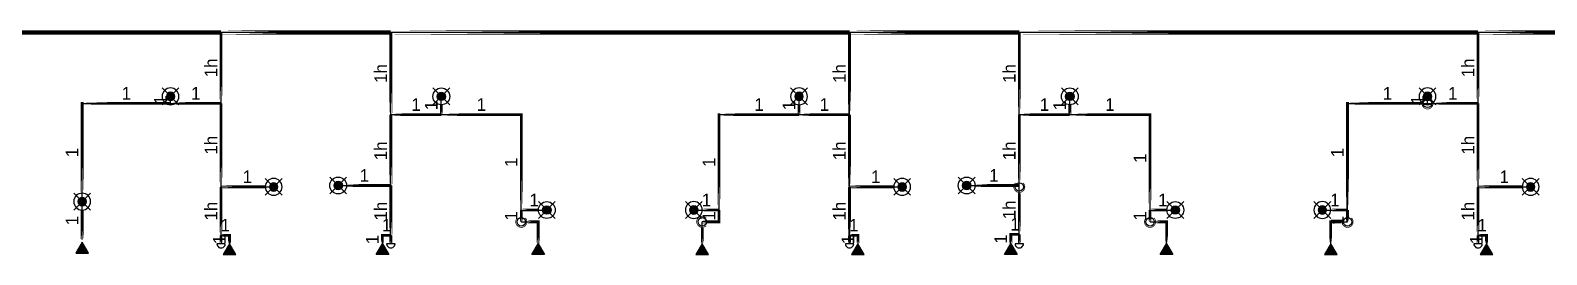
# Model space of a CAD drawing. Header units: inches. Extents: x -3337 to 4781, y -4329 to 3640.
# Drawn here: x -2105 to -1024, y 113 to 272 of the extents above; entities that cross this region are included whole.
import ezdxf
from ezdxf.enums import TextEntityAlignment as Align

# ---------------------------------------------------------------- set-up
doc = ezdxf.new("R2010")
doc.units = ezdxf.units.IN
doc.header["$MEASUREMENT"] = 0
for name, color, linetype in [('headdn', 1, 'Continuous'), ('PIPEBL', 1, 'Continuous'), ('pipemn', 1, 'Continuous'), ('PIPESPC', 1, 'Continuous'), ('spk-cap', 1, 'Continuous'), ('spk-piperise', 1, 'Continuous'), ('TIDYPIPE', 1, 'Continuous')]:
    doc.layers.add(name, color=color, linetype=linetype)
doc.styles.add('PIPE', font='PIPE.SHX')

# ---------------------------------------------------------------- blocks, each defined once
blk = doc.blocks.new('side2')
for p, q in [((0, 0), (7.8, 4.5)), ((7.8, -4.5), (0, 0)), ((7.8, 4.5), (7.8, -4.5))]:
    blk.add_line(p, q)
blk.add_solid([(7.8, -4.5), (0, 0), (7.8, 4.5)])
blk = doc.blocks.new('dpend2')
for p, q in [((-6, -6), (6, 6)), ((6, -6), (-6, 6))]:
    blk.add_line(p, q)
for radius in [6, 3]:
    blk.add_circle((0, 0), radius)
for points in [[(0, 0), (-3, 0), (-2.1, 2.1)], [(0, 0), (-3, 0), (-2.1, -2.1)], [(0, 0), (0, 3), (-2.1, 2.1)], [(0, 0), (0, -3), (-2.1, -2.1)], [(0, 0), (0, 3), (2.1, 2.1)], [(0, 0), (3, 0), (2.1, 2.1)], [(0, 0), (3, 0), (2.1, -2.1)], [(0, 0), (0, -3), (2.1, -2.1)]]:
    blk.add_solid(points)
blk = doc.blocks.new('CAP')
blk.add_line((0, 3), (0, -3))
blk.add_arc((0, 0), 3, 270, 90)
blk = doc.blocks.new('rise')
blk.add_circle((0, 0), 3)
blk = doc.blocks.new('PIPESPC')
at = {"layer": 'PIPESPC', "style": 'PIPE', "width": 0.9}
blk.add_attdef('SIZE', text='', height=9, dxfattribs=at).set_placement((0, 4), align=Align.CENTER)
at = {"layer": 'PIPESPC', "style": 'PIPE', "flags": 1}
blk.add_attdef('SCHED', (25.3, 3.9), '', height=9, dxfattribs=at)
blk = doc.blocks.new('TIDYRUN')
at = {"const_width": 0.5}
blk.add_lwpolyline([(-2.8, 2.8, -2.414214), (-2.8, -2.8, -1.737895)], format="xyb", dxfattribs=at)

msp = doc.modelspace()

# ---------------------------------------------------------------- linework, layer by layer
at = {"layer": 'PIPEBL'}
for p, q in [((-1968.6, 220.4), (-1968.6, 271)), ((-1847.6, 212.4), (-1847.6, 271)), ((-1520.6, 212.4), (-1520.6, 271)), ((-1399.6, 212.4), (-1399.6, 271)), ((-1072.6, 220.4), (-1072.6, 271)), ((-2067.6, 220.4), (-2004.6, 220.4)), ((-2067.6, 150.4), (-2067.6, 220.4)), ((-2004.6, 220.4), (-2004.6, 225.4)), ((-2004.6, 220.4), (-1968.6, 220.4)), ((-1968.6, 160.9), (-1968.6, 220.4)), ((-1811.6, 212.4), (-1811.6, 225.4)), ((-1556.6, 212.4), (-1556.6, 225.4)), ((-1363.6, 212.4), (-1363.6, 225.4)), ((-1165.6, 220.4), (-1108.6, 220.4)), ((-1165.6, 144.4), (-1165.6, 220.4)), ((-1108.6, 220.4), (-1108.6, 225.4)), ((-1108.6, 220.4), (-1072.6, 220.4)), ((-1072.6, 160.9), (-1072.6, 220.4)), ((-1847.6, 161.9), (-1847.6, 212.4)), ((-1847.6, 212.4), (-1811.6, 212.4)), ((-1811.6, 212.4), (-1754.6, 212.4)), ((-1754.6, 144.4), (-1754.6, 212.4)), ((-1613.6, 212.4), (-1556.6, 212.4)), ((-1613.6, 144.4), (-1613.6, 212.4)), ((-1556.6, 212.4), (-1520.6, 212.4)), ((-1520.6, 160.9), (-1520.6, 212.4)), ((-1399.6, 161.9), (-1399.6, 212.4)), ((-1399.6, 212.4), (-1363.6, 212.4)), ((-1363.6, 212.4), (-1306.4, 212.4)), ((-1306.4, 144.4), (-1306.4, 212.4)), ((-1968.6, 126.4), (-1968.6, 160.9)), ((-1968.6, 160.9), (-1931.1, 160.9)), ((-1885.1, 161.9), (-1847.6, 161.9)), ((-1847.6, 126.4), (-1847.6, 161.9)), ((-1520.6, 126.4), (-1520.6, 160.9)), ((-1520.6, 160.9), (-1483.1, 160.9)), ((-1437.1, 161.9), (-1399.6, 161.9)), ((-1399.6, 160.9), (-1399.6, 161.9)), ((-1399.6, 127.1), (-1399.6, 160.9)), ((-1072.6, 126.4), (-1072.6, 160.9)), ((-1072.6, 160.9), (-1035.1, 160.9)), ((-2067.6, 123.4), (-2067.6, 150.4)), ((-1754.6, 136), (-1754.6, 144.4)), ((-1754.6, 144.4), (-1736.4, 144.4)), ((-1631.6, 144.4), (-1613.6, 144.4)), ((-1613.6, 136), (-1613.6, 144.4)), ((-1306.4, 136), (-1306.4, 144.4)), ((-1306.4, 144.4), (-1288.4, 144.4)), ((-1183.6, 144.4), (-1165.6, 144.4)), ((-1165.6, 136), (-1165.6, 144.4)), ((-1754.6, 136), (-1742.6, 136)), ((-1742.6, 120.4), (-1742.6, 136)), ((-1613.6, 136), (-1625.6, 136)), ((-1625.6, 120.4), (-1625.6, 136)), ((-1306.4, 136), (-1294.6, 136)), ((-1294.6, 120.4), (-1294.6, 136)), ((-1177.6, 120.4), (-1177.6, 136)), ((-1177.6, 136), (-1165.6, 136)), ((-1968.6, 126.4), (-1962.6, 126.4)), ((-1968.6, 126.4), (-1968.6, 120.4)), ((-1962.6, 126.4), (-1962.6, 120.4)), ((-1853.6, 126.4), (-1847.6, 126.4)), ((-1853.6, 126.4), (-1853.6, 120.4)), ((-1847.6, 126.4), (-1847.6, 120.4)), ((-1520.6, 126.4), (-1514.6, 126.4)), ((-1520.6, 126.4), (-1520.6, 120.4)), ((-1514.6, 126.4), (-1514.6, 120.4)), ((-1405.6, 127.1), (-1399.6, 127.1)), ((-1405.6, 120.4), (-1405.6, 127.1)), ((-1399.6, 120.4), (-1399.6, 127.1)), ((-1072.6, 126.4), (-1066.6, 126.4)), ((-1072.6, 126.4), (-1072.6, 120.4)), ((-1066.6, 126.4), (-1066.6, 120.4))]:
    msp.add_line(p, q, dxfattribs=at)
at = {"layer": 'pipemn'}
for p, q in [((-2289.6, 271), (-1968.6, 271)), ((-1847.6, 271), (-1968.6, 271)), ((-1520.6, 271), (-1847.6, 271)), ((-1399.6, 271), (-1520.6, 271)), ((-1072.6, 271), (-1399.6, 271)), ((-951.6, 271), (-1072.6, 271))]:
    msp.add_line(p, q, dxfattribs=at)
at = {"layer": 'TIDYPIPE'}
for points, const_width in [([(-2289.6, 271), (-1968.6, 271)], 3), ([(-1968.6, 271), (-1847.6, 271)], 3), ([(-1968.6, 220.4), (-1968.6, 271)], 2), ([(-1847.6, 271), (-1520.6, 271)], 3), ([(-1847.6, 212.4), (-1847.6, 271)], 2), ([(-1520.6, 271), (-1399.6, 271)], 3), ([(-1520.6, 212.4), (-1520.6, 271)], 2), ([(-1399.6, 271), (-1072.6, 271)], 3), ([(-1399.6, 212.4), (-1399.6, 271)], 2), ([(-1072.6, 271), (-951.6, 271)], 3), ([(-1072.6, 220.4), (-1072.6, 271)], 2), ([(-2068.6, 220.4), (-2004.6, 220.4)], 2), ([(-2067.6, 156.4), (-2067.6, 221.4)], 2), ([(-2004.6, 220.4), (-1968.6, 220.4)], 2), ([(-1968.6, 160.9), (-1968.6, 220.4)], 2), ([(-1811.6, 212.4), (-1811.6, 219.4)], 2), ([(-1556.6, 212.4), (-1556.6, 219.4)], 2), ([(-1363.6, 212.4), (-1363.6, 219.4)], 2), ([(-1166.6, 220.4), (-1113.1, 220.4)], 2), ([(-1165.6, 144.4), (-1165.6, 221.4)], 2), ([(-1104.1, 220.4), (-1072.6, 220.4)], 2), ([(-1072.6, 160.9), (-1072.6, 220.4)], 2), ([(-1847.6, 161.9), (-1847.6, 212.4)], 2), ([(-1847.6, 212.4), (-1811.6, 212.4)], 2), ([(-1811.6, 212.4), (-1753.6, 212.4)], 2), ([(-1754.6, 144.4), (-1754.6, 213.4)], 2), ([(-1614.6, 212.4), (-1556.6, 212.4)], 2), ([(-1613.6, 144.4), (-1613.6, 213.4)], 2), ([(-1556.6, 212.4), (-1520.6, 212.4)], 2), ([(-1520.6, 160.9), (-1520.6, 212.4)], 2), ([(-1399.6, 161.9), (-1399.6, 212.4)], 2), ([(-1399.6, 212.4), (-1363.6, 212.4)], 2), ([(-1363.6, 212.4), (-1305.4, 212.4)], 2), ([(-1306.4, 144.4), (-1306.4, 213.4)], 2), ([(-1879.1, 161.9), (-1847.6, 161.9)], 2), ([(-1847.6, 126.4), (-1847.6, 161.9)], 2), ([(-1431.1, 161.9), (-1399.6, 161.9)], 2), ([(-1968.6, 126.4), (-1968.6, 160.9)], 2), ([(-1968.6, 160.9), (-1937.1, 160.9)], 2), ([(-1520.6, 126.4), (-1520.6, 160.9)], 2), ([(-1520.6, 160.9), (-1489.1, 160.9)], 2), ([(-1399.6, 127.1), (-1399.6, 156.4)], 2), ([(-1072.6, 126.4), (-1072.6, 160.9)], 2), ([(-1072.6, 160.9), (-1041.1, 160.9)], 2), ([(-2067.6, 123.4), (-2067.6, 144.4)], 2), ([(-1754.6, 136), (-1754.6, 144.4)], 2), ([(-1754.6, 144.4), (-1742.4, 144.4)], 2), ([(-1625.6, 144.4), (-1613.6, 144.4)], 2), ([(-1613.6, 135), (-1613.6, 144.4)], 2), ([(-1306.4, 136), (-1306.4, 144.4)], 2), ([(-1306.4, 144.4), (-1294.4, 144.4)], 2), ([(-1177.6, 144.4), (-1165.6, 144.4)], 2), ([(-1165.6, 136), (-1165.6, 144.4)], 2), ([(-1750.1, 136), (-1741.6, 136)], 2), ([(-1742.6, 120.4), (-1742.6, 137)], 2), ([(-1625.6, 136), (-1612.6, 136)], 2), ([(-1625.6, 120.4), (-1625.6, 131.5)], 2), ([(-1301.9, 136), (-1293.6, 136)], 2), ([(-1294.6, 120.4), (-1294.6, 137)], 2), ([(-1178.6, 136), (-1170.1, 136)], 2), ([(-1177.6, 120.4), (-1177.6, 137)], 2), ([(-1968.6, 120.4), (-1968.6, 126.4)], 2), ([(-1968.6, 126.4), (-1961.6, 126.4)], 2), ([(-1962.6, 120.4), (-1962.6, 127.4)], 2), ([(-1854.6, 126.4), (-1847.6, 126.4)], 2), ([(-1853.6, 120.4), (-1853.6, 127.4)], 2), ([(-1847.6, 120.4), (-1847.6, 126.4)], 2), ([(-1520.6, 120.4), (-1520.6, 126.4)], 2), ([(-1520.6, 126.4), (-1513.6, 126.4)], 2), ([(-1514.6, 120.4), (-1514.6, 127.4)], 2), ([(-1406.6, 127.1), (-1399.6, 127.1)], 2), ([(-1405.6, 120.4), (-1405.6, 128.1)], 2), ([(-1399.6, 120.4), (-1399.6, 127.1)], 2), ([(-1072.6, 120.4), (-1072.6, 126.4)], 2), ([(-1072.6, 126.4), (-1065.6, 126.4)], 2), ([(-1066.6, 120.4), (-1066.6, 127.4)], 2)]:
    msp.add_lwpolyline(points, close=True, dxfattribs=dict(at, const_width=const_width))

# ---------------------------------------------------------------- block references
at = {"layer": 'headdn', "extrusion": (0, 0, -1), "zscale": -1}
for name, p, rotation in [('dpend2', (2004.6, 225.4), 180), ('dpend2', (1556.6, 225.4), 180), ('dpend2', (1108.6, 225.4), 180), ('dpend2', (1931.1, 160.9), 180), ('dpend2', (1483.1, 160.9), 180), ('dpend2', (1035.1, 160.9), 180), ('dpend2', (2067.6, 150.4), 180), ('dpend2', (1631.6, 144.4), 180), ('dpend2', (1183.6, 144.4), 180), ('side2', (2067.6, 121.4), 270), ('side2', (1962.6, 120.4), 270), ('side2', (1625.6, 120.4), 270), ('side2', (1514.6, 120.4), 270), ('side2', (1177.6, 120.4), 270), ('side2', (1066.6, 120.4), 270)]:
    msp.add_blockref(name, p, dxfattribs=dict(at, rotation=rotation))
at = {"layer": 'headdn'}
for name, p, rotation in [('dpend2', (-1811.6, 225.4), 180), ('dpend2', (-1363.6, 225.4), 180), ('dpend2', (-1885.1, 161.9), 180), ('dpend2', (-1437.1, 161.9), 180), ('dpend2', (-1736.4, 144.4), 180), ('dpend2', (-1288.4, 144.4), 180), ('side2', (-1853.6, 120.4), 270), ('side2', (-1742.6, 120.4), 270), ('side2', (-1405.6, 120.4), 270), ('side2', (-1294.6, 120.4), 270)]:
    msp.add_blockref(name, p, dxfattribs=dict(at, rotation=rotation))
at = {"layer": 'PIPESPC'}
ref = msp.add_blockref('PIPESPC', (-1968.6, 245.7), dxfattribs=dict(at, rotation=90))
ref.add_attrib('SIZE', '1h', dxfattribs={"color": 0, "height": 9, "rotation": 90, "style": 'PIPE'}).set_placement((-1968.6, 245.7), align=Align.BOTTOM_CENTER)
ref = msp.add_blockref('PIPESPC', (-1072.6, 245.7), dxfattribs=dict(at, rotation=90))
ref.add_attrib('SIZE', '1h', dxfattribs={"color": 0, "height": 9, "rotation": 90, "style": 'PIPE'}).set_placement((-1072.6, 245.7), align=Align.BOTTOM_CENTER)
ref = msp.add_blockref('PIPESPC', (-1847.6, 241.7), dxfattribs=dict(at, rotation=90))
ref.add_attrib('SIZE', '1h', dxfattribs={"color": 0, "height": 9, "rotation": 90, "style": 'PIPE'}).set_placement((-1847.6, 241.7), align=Align.BOTTOM_CENTER)
ref = msp.add_blockref('PIPESPC', (-1520.6, 241.7), dxfattribs=dict(at, rotation=90))
ref.add_attrib('SIZE', '1h', dxfattribs={"color": 0, "height": 9, "rotation": 90, "style": 'PIPE'}).set_placement((-1520.6, 241.7), align=Align.BOTTOM_CENTER)
ref = msp.add_blockref('PIPESPC', (-1399.6, 241.7), dxfattribs=dict(at, rotation=90))
ref.add_attrib('SIZE', '1h', dxfattribs={"color": 0, "height": 9, "rotation": 90, "style": 'PIPE'}).set_placement((-1399.6, 241.7), align=Align.BOTTOM_CENTER)
ref = msp.add_blockref('PIPESPC', (-2036.1, 220.4), dxfattribs=at)
ref.add_attrib('SIZE', '1', dxfattribs={"color": 0, "height": 9, "style": 'PIPE'}).set_placement((-2036.1, 220.4), align=Align.BOTTOM_CENTER)
ref = msp.add_blockref('PIPESPC', (-1986.6, 220.4), dxfattribs=at)
ref.add_attrib('SIZE', '1', dxfattribs={"color": 0, "height": 9, "style": 'PIPE'}).set_placement((-1986.6, 220.4), align=Align.BOTTOM_CENTER)
ref = msp.add_blockref('PIPESPC', (-1137.1, 220.4), dxfattribs=at)
ref.add_attrib('SIZE', '1', dxfattribs={"color": 0, "height": 9, "style": 'PIPE'}).set_placement((-1137.1, 220.4), align=Align.BOTTOM_CENTER)
ref = msp.add_blockref('PIPESPC', (-1090.6, 220.4), dxfattribs=at)
ref.add_attrib('SIZE', '1', dxfattribs={"color": 0, "height": 9, "style": 'PIPE'}).set_placement((-1090.6, 220.4), align=Align.BOTTOM_CENTER)
ref = msp.add_blockref('PIPESPC', (-2004.6, 222.9), dxfattribs=dict(at, rotation=90))
ref.add_attrib('SIZE', '1', dxfattribs={"color": 0, "height": 9, "rotation": 90, "style": 'PIPE'}).set_placement((-2004.6, 222.9), align=Align.BOTTOM_CENTER)
ref = msp.add_blockref('PIPESPC', (-1829.6, 212.4), dxfattribs=at)
ref.add_attrib('SIZE', '1', dxfattribs={"color": 0, "height": 9, "style": 'PIPE'}).set_placement((-1829.6, 212.4), align=Align.BOTTOM_CENTER)
ref = msp.add_blockref('PIPESPC', (-1811.6, 218.9), dxfattribs=dict(at, rotation=90))
ref.add_attrib('SIZE', '1', dxfattribs={"color": 0, "height": 9, "rotation": 90, "style": 'PIPE'}).set_placement((-1811.6, 218.9), align=Align.BOTTOM_CENTER)
ref = msp.add_blockref('PIPESPC', (-1783.1, 212.4), dxfattribs=at)
ref.add_attrib('SIZE', '1', dxfattribs={"color": 0, "height": 9, "style": 'PIPE'}).set_placement((-1783.1, 212.4), align=Align.BOTTOM_CENTER)
ref = msp.add_blockref('PIPESPC', (-1585.1, 212.4), dxfattribs=at)
ref.add_attrib('SIZE', '1', dxfattribs={"color": 0, "height": 9, "style": 'PIPE'}).set_placement((-1585.1, 212.4), align=Align.BOTTOM_CENTER)
ref = msp.add_blockref('PIPESPC', (-1556.6, 218.9), dxfattribs=dict(at, rotation=90))
ref.add_attrib('SIZE', '1', dxfattribs={"color": 0, "height": 9, "rotation": 90, "style": 'PIPE'}).set_placement((-1556.6, 218.9), align=Align.BOTTOM_CENTER)
ref = msp.add_blockref('PIPESPC', (-1538.6, 212.4), dxfattribs=at)
ref.add_attrib('SIZE', '1', dxfattribs={"color": 0, "height": 9, "style": 'PIPE'}).set_placement((-1538.6, 212.4), align=Align.BOTTOM_CENTER)
ref = msp.add_blockref('PIPESPC', (-1381.6, 212.4), dxfattribs=at)
ref.add_attrib('SIZE', '1', dxfattribs={"color": 0, "height": 9, "style": 'PIPE'}).set_placement((-1381.6, 212.4), align=Align.BOTTOM_CENTER)
ref = msp.add_blockref('PIPESPC', (-1363.6, 218.9), dxfattribs=dict(at, rotation=90))
ref.add_attrib('SIZE', '1', dxfattribs={"color": 0, "height": 9, "rotation": 90, "style": 'PIPE'}).set_placement((-1363.6, 218.9), align=Align.BOTTOM_CENTER)
ref = msp.add_blockref('PIPESPC', (-1335, 212.4), dxfattribs=at)
ref.add_attrib('SIZE', '1', dxfattribs={"color": 0, "height": 9, "style": 'PIPE'}).set_placement((-1335, 212.4), align=Align.BOTTOM_CENTER)
ref = msp.add_blockref('PIPESPC', (-1108.6, 222.9), dxfattribs=dict(at, rotation=90))
ref.add_attrib('SIZE', '1', dxfattribs={"color": 0, "height": 9, "rotation": 90, "style": 'PIPE'}).set_placement((-1108.6, 222.9), align=Align.BOTTOM_CENTER)
ref = msp.add_blockref('PIPESPC', (-1968.6, 190.6), dxfattribs=dict(at, rotation=90))
ref.add_attrib('SIZE', '1h', dxfattribs={"color": 0, "height": 9, "rotation": 90, "style": 'PIPE'}).set_placement((-1968.6, 190.6), align=Align.BOTTOM_CENTER)
ref = msp.add_blockref('PIPESPC', (-1072.6, 190.6), dxfattribs=dict(at, rotation=90))
ref.add_attrib('SIZE', '1h', dxfattribs={"color": 0, "height": 9, "rotation": 90, "style": 'PIPE'}).set_placement((-1072.6, 190.6), align=Align.BOTTOM_CENTER)
ref = msp.add_blockref('PIPESPC', (-2067.6, 185.4), dxfattribs=dict(at, rotation=90))
ref.add_attrib('SIZE', '1', dxfattribs={"color": 0, "height": 9, "rotation": 90, "style": 'PIPE'}).set_placement((-2067.6, 185.4), align=Align.BOTTOM_CENTER)
ref = msp.add_blockref('PIPESPC', (-1847.6, 186.6), dxfattribs=dict(at, rotation=90))
ref.add_attrib('SIZE', '1h', dxfattribs={"color": 0, "height": 9, "rotation": 90, "style": 'PIPE'}).set_placement((-1847.6, 186.6), align=Align.BOTTOM_CENTER)
ref = msp.add_blockref('PIPESPC', (-1520.6, 186.6), dxfattribs=dict(at, rotation=90))
ref.add_attrib('SIZE', '1h', dxfattribs={"color": 0, "height": 9, "rotation": 90, "style": 'PIPE'}).set_placement((-1520.6, 186.6), align=Align.BOTTOM_CENTER)
ref = msp.add_blockref('PIPESPC', (-1399.6, 186.6), dxfattribs=dict(at, rotation=90))
ref.add_attrib('SIZE', '1h', dxfattribs={"color": 0, "height": 9, "rotation": 90, "style": 'PIPE'}).set_placement((-1399.6, 186.6), align=Align.BOTTOM_CENTER)
ref = msp.add_blockref('PIPESPC', (-1306.4, 181.4), dxfattribs=dict(at, rotation=90))
ref.add_attrib('SIZE', '1', dxfattribs={"color": 0, "height": 9, "rotation": 90, "style": 'PIPE'}).set_placement((-1306.4, 181.4), align=Align.BOTTOM_CENTER)
ref = msp.add_blockref('PIPESPC', (-1165.6, 185.4), dxfattribs=dict(at, rotation=90))
ref.add_attrib('SIZE', '1', dxfattribs={"color": 0, "height": 9, "rotation": 90, "style": 'PIPE'}).set_placement((-1165.6, 185.4), align=Align.BOTTOM_CENTER)
ref = msp.add_blockref('PIPESPC', (-1866.4, 161.9), dxfattribs=at)
ref.add_attrib('SIZE', '1', dxfattribs={"color": 0, "height": 9, "style": 'PIPE'}).set_placement((-1866.4, 161.9), align=Align.BOTTOM_CENTER)
ref = msp.add_blockref('PIPESPC', (-1754.6, 178.4), dxfattribs=dict(at, rotation=90))
ref.add_attrib('SIZE', '1', dxfattribs={"color": 0, "height": 9, "rotation": 90, "style": 'PIPE'}).set_placement((-1754.6, 178.4), align=Align.BOTTOM_CENTER)
ref = msp.add_blockref('PIPESPC', (-1613.6, 178.4), dxfattribs=dict(at, rotation=90))
ref.add_attrib('SIZE', '1', dxfattribs={"color": 0, "height": 9, "rotation": 90, "style": 'PIPE'}).set_placement((-1613.6, 178.4), align=Align.BOTTOM_CENTER)
ref = msp.add_blockref('PIPESPC', (-1417.7, 161.9), dxfattribs=at)
ref.add_attrib('SIZE', '1', dxfattribs={"color": 0, "height": 9, "style": 'PIPE'}).set_placement((-1417.7, 161.9), align=Align.BOTTOM_CENTER)
ref = msp.add_blockref('PIPESPC', (-1949.9, 160.9), dxfattribs=at)
ref.add_attrib('SIZE', '1', dxfattribs={"color": 0, "height": 9, "style": 'PIPE'}).set_placement((-1949.9, 160.9), align=Align.BOTTOM_CENTER)
ref = msp.add_blockref('PIPESPC', (-1501.9, 160.9), dxfattribs=at)
ref.add_attrib('SIZE', '1', dxfattribs={"color": 0, "height": 9, "style": 'PIPE'}).set_placement((-1501.9, 160.9), align=Align.BOTTOM_CENTER)
ref = msp.add_blockref('PIPESPC', (-1053.9, 160.9), dxfattribs=at)
ref.add_attrib('SIZE', '1', dxfattribs={"color": 0, "height": 9, "style": 'PIPE'}).set_placement((-1053.9, 160.9), align=Align.BOTTOM_CENTER)
ref = msp.add_blockref('PIPESPC', (-1745.4, 144.4), dxfattribs=at)
ref.add_attrib('SIZE', '1', dxfattribs={"color": 0, "height": 9, "style": 'PIPE'}).set_placement((-1745.4, 144.4), align=Align.BOTTOM_CENTER)
ref = msp.add_blockref('PIPESPC', (-1622.6, 144.4), dxfattribs=at)
ref.add_attrib('SIZE', '1', dxfattribs={"color": 0, "height": 9, "style": 'PIPE'}).set_placement((-1622.6, 144.4), align=Align.BOTTOM_CENTER)
ref = msp.add_blockref('PIPESPC', (-1297.3, 144.4), dxfattribs=at)
ref.add_attrib('SIZE', '1', dxfattribs={"color": 0, "height": 9, "style": 'PIPE'}).set_placement((-1297.3, 144.4), align=Align.BOTTOM_CENTER)
ref = msp.add_blockref('PIPESPC', (-1174.6, 144.4), dxfattribs=at)
ref.add_attrib('SIZE', '1', dxfattribs={"color": 0, "height": 9, "style": 'PIPE'}).set_placement((-1174.6, 144.4), align=Align.BOTTOM_CENTER)
ref = msp.add_blockref('PIPESPC', (-1968.6, 143.6), dxfattribs=dict(at, rotation=90))
ref.add_attrib('SIZE', '1h', dxfattribs={"color": 0, "height": 9, "rotation": 90, "style": 'PIPE'}).set_placement((-1968.6, 143.6), align=Align.BOTTOM_CENTER)
ref = msp.add_blockref('PIPESPC', (-1847.6, 143.6), dxfattribs=dict(at, rotation=90))
ref.add_attrib('SIZE', '1h', dxfattribs={"color": 0, "height": 9, "rotation": 90, "style": 'PIPE'}).set_placement((-1847.6, 143.6), align=Align.BOTTOM_CENTER)
ref = msp.add_blockref('PIPESPC', (-1754.6, 140.2), dxfattribs=dict(at, rotation=90))
ref.add_attrib('SIZE', '1', dxfattribs={"color": 0, "height": 9, "rotation": 90, "style": 'PIPE'}).set_placement((-1754.6, 140.2), align=Align.BOTTOM_CENTER)
ref = msp.add_blockref('PIPESPC', (-1613.6, 140.2), dxfattribs=dict(at, rotation=90))
ref.add_attrib('SIZE', '1', dxfattribs={"color": 0, "height": 9, "rotation": 90, "style": 'PIPE'}).set_placement((-1613.6, 140.2), align=Align.BOTTOM_CENTER)
ref = msp.add_blockref('PIPESPC', (-1520.6, 143.6), dxfattribs=dict(at, rotation=90))
ref.add_attrib('SIZE', '1h', dxfattribs={"color": 0, "height": 9, "rotation": 90, "style": 'PIPE'}).set_placement((-1520.6, 143.6), align=Align.BOTTOM_CENTER)
ref = msp.add_blockref('PIPESPC', (-1399.6, 144.5), dxfattribs=dict(at, rotation=90))
ref.add_attrib('SIZE', '1h', dxfattribs={"color": 0, "height": 9, "rotation": 90, "style": 'PIPE'}).set_placement((-1399.6, 144.5), align=Align.BOTTOM_CENTER)
ref = msp.add_blockref('PIPESPC', (-1306.4, 140.2), dxfattribs=dict(at, rotation=90))
ref.add_attrib('SIZE', '1', dxfattribs={"color": 0, "height": 9, "rotation": 90, "style": 'PIPE'}).set_placement((-1306.4, 140.2), align=Align.BOTTOM_CENTER)
ref = msp.add_blockref('PIPESPC', (-1072.6, 143.6), dxfattribs=dict(at, rotation=90))
ref.add_attrib('SIZE', '1h', dxfattribs={"color": 0, "height": 9, "rotation": 90, "style": 'PIPE'}).set_placement((-1072.6, 143.6), align=Align.BOTTOM_CENTER)
ref = msp.add_blockref('PIPESPC', (-2067.6, 136.9), dxfattribs=dict(at, rotation=90))
ref.add_attrib('SIZE', '1', dxfattribs={"color": 0, "height": 9, "rotation": 90, "style": 'PIPE'}).set_placement((-2067.6, 136.9), align=Align.BOTTOM_CENTER)
ref = msp.add_blockref('PIPESPC', (-1965.6, 126.4), dxfattribs=at)
ref.add_attrib('SIZE', '1', dxfattribs={"color": 0, "height": 9, "style": 'PIPE'}).set_placement((-1965.6, 126.4), align=Align.BOTTOM_CENTER)
ref = msp.add_blockref('PIPESPC', (-1850.6, 126.4), dxfattribs=at)
ref.add_attrib('SIZE', '1', dxfattribs={"color": 0, "height": 9, "style": 'PIPE'}).set_placement((-1850.6, 126.4), align=Align.BOTTOM_CENTER)
ref = msp.add_blockref('PIPESPC', (-1517.6, 126.4), dxfattribs=at)
ref.add_attrib('SIZE', '1', dxfattribs={"color": 0, "height": 9, "style": 'PIPE'}).set_placement((-1517.6, 126.4), align=Align.BOTTOM_CENTER)
ref = msp.add_blockref('PIPESPC', (-1402.6, 127.1), dxfattribs=at)
ref.add_attrib('SIZE', '1', dxfattribs={"color": 0, "height": 9, "style": 'PIPE'}).set_placement((-1402.6, 127.1), align=Align.BOTTOM_CENTER)
ref = msp.add_blockref('PIPESPC', (-1165.6, 136.9), dxfattribs=dict(at, rotation=90))
ref.add_attrib('SIZE', '1', dxfattribs={"color": 0, "height": 9, "rotation": 90, "style": 'PIPE'}).set_placement((-1165.6, 136.9), align=Align.BOTTOM_CENTER)
ref = msp.add_blockref('PIPESPC', (-1069.6, 126.4), dxfattribs=at)
ref.add_attrib('SIZE', '1', dxfattribs={"color": 0, "height": 9, "style": 'PIPE'}).set_placement((-1069.6, 126.4), align=Align.BOTTOM_CENTER)
ref = msp.add_blockref('PIPESPC', (-1962.6, 123.4), dxfattribs=dict(at, rotation=90))
ref.add_attrib('SIZE', '1', dxfattribs={"color": 0, "height": 9, "rotation": 90, "style": 'PIPE'}).set_placement((-1962.6, 123.4), align=Align.BOTTOM_CENTER)
ref = msp.add_blockref('PIPESPC', (-1853.6, 123.4), dxfattribs=dict(at, rotation=90))
ref.add_attrib('SIZE', '1', dxfattribs={"color": 0, "height": 9, "rotation": 90, "style": 'PIPE'}).set_placement((-1853.6, 123.4), align=Align.BOTTOM_CENTER)
ref = msp.add_blockref('PIPESPC', (-1514.6, 123.4), dxfattribs=dict(at, rotation=90))
ref.add_attrib('SIZE', '1', dxfattribs={"color": 0, "height": 9, "rotation": 90, "style": 'PIPE'}).set_placement((-1514.6, 123.4), align=Align.BOTTOM_CENTER)
ref = msp.add_blockref('PIPESPC', (-1405.6, 123.7), dxfattribs=dict(at, rotation=90))
ref.add_attrib('SIZE', '1', dxfattribs={"color": 0, "height": 9, "rotation": 90, "style": 'PIPE'}).set_placement((-1405.6, 123.7), align=Align.BOTTOM_CENTER)
ref = msp.add_blockref('PIPESPC', (-1066.6, 123.4), dxfattribs=dict(at, rotation=90))
ref.add_attrib('SIZE', '1', dxfattribs={"color": 0, "height": 9, "rotation": 90, "style": 'PIPE'}).set_placement((-1066.6, 123.4), align=Align.BOTTOM_CENTER)
at = {"layer": 'spk-cap', "rotation": 270.0000000000834}
for p in [(-1968.6, 120.4), (-1847.6, 120.4), (-1520.6, 120.4), (-1399.6, 120.4), (-1072.6, 120.4)]:
    msp.add_blockref('CAP', p, dxfattribs=at)
at = {"layer": 'spk-piperise'}
for p, rotation in [((-1108.6, 220.4), 180.0000000000549), ((-1399.6, 160.9), 90.00000000008332), ((-1754.6, 136), 180.0000000000543), ((-1625.6, 136), 90.00000000002775), ((-1306.4, 136), 180.0000000000555)]:
    msp.add_blockref('rise', p, dxfattribs=dict(at, rotation=rotation))
msp.add_blockref('rise', (-1165.6, 136), dxfattribs=at)
at = {"layer": 'TIDYPIPE'}
for p, rotation in [((-1108.6, 220.4), 270), ((-1399.6, 160.9), 270), ((-1754.6, 136), 269.9999999999938), ((-1625.6, 136), 180), ((-1306.4, 136), 270.0000000000186), ((-1165.6, 136), 270.0000000000249)]:
    msp.add_blockref('TIDYRUN', p, dxfattribs=dict(at, rotation=rotation))

doc.saveas('drawing.dxf')
